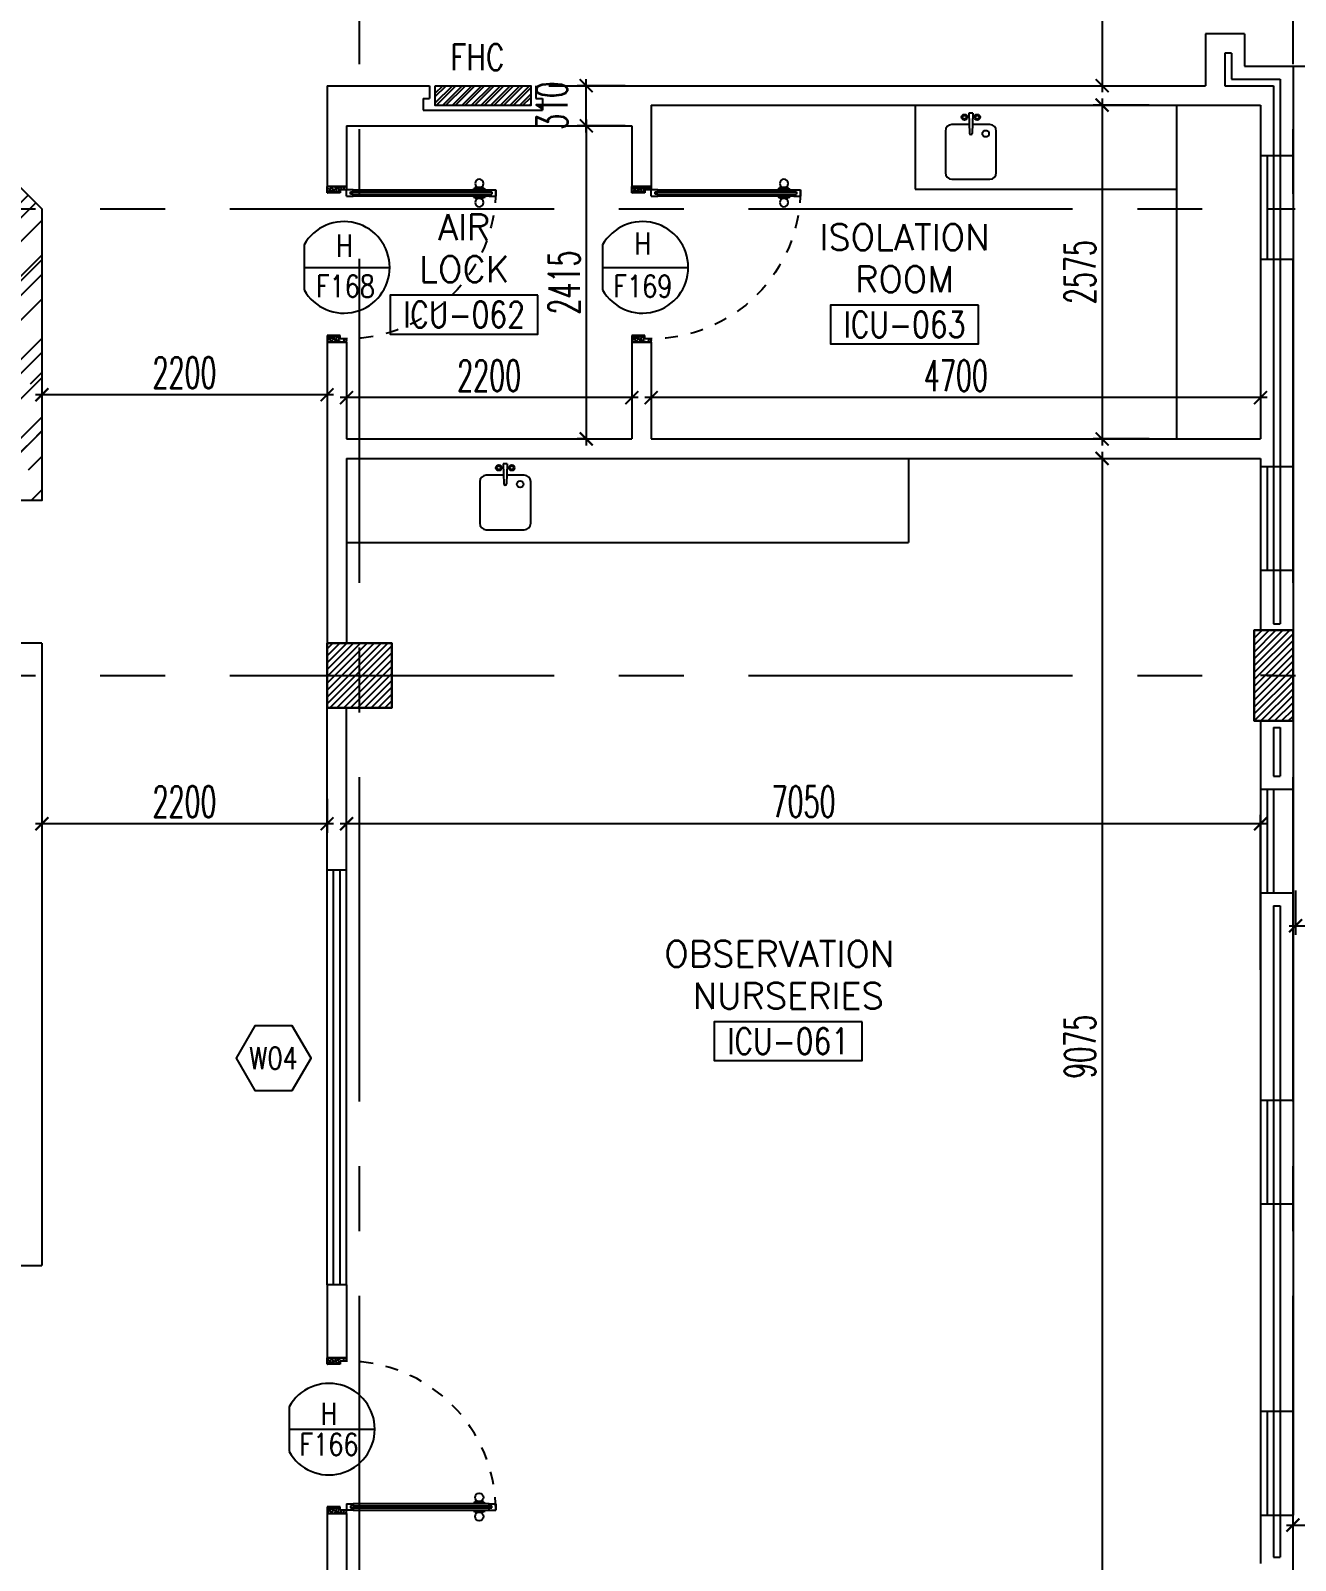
# Model space of a CAD drawing. Extents: x 276011.4 to 276105.3, y 57291.9 to 57371.4.
# Drawn here: x 276043.04 to 276052.79, y 57336.36 to 57348.16 of the extents above; entities that cross this region are included whole.
import ezdxf
from ezdxf.enums import TextEntityAlignment as Align

# ---------------------------------------------------------------- set-up
doc = ezdxf.new("R2010")
doc.units = 0
doc.header["$MEASUREMENT"] = 0
doc.header["$PDMODE"] = 34
for name, pattern in [('CENTERX2', [4, 2.5, -0.5, 0.5, -0.5]), ('HIDDEN', [0.375, 0.25, -0.125]), ('HIDDEN2', [0.1875, 0.125, -0.0625])]:
    doc.linetypes.add(name, pattern=pattern)
doc.layers.get('0').update_dxf_attribs({"linetype": 'CONTINUOUS'})
doc.layers.get('DEFPOINTS').update_dxf_attribs({"linetype": 'CONTINUOUS'})
for name, color, linetype in [('AXES', 11, 'CENTERX2'), ('COL', 5, 'CONTINUOUS'), ('COUNTER', 7, 'CONTINUOUS'), ('DIM', 4, 'CONTINUOUS'), ('DOOR', 7, 'CONTINUOUS'), ('DOOR-CR', 2, 'CONTINUOUS'), ('DOOR-NO', 3, 'CONTINUOUS'), ('FHC', 2, 'CONTINUOUS'), ('HAT', 8, 'CONTINUOUS'), ('HIDDEN', 9, 'HIDDEN2'), ('INSUL', 4, 'CONTINUOUS'), ('NON-MEDICAL', 5, 'CONTINUOUS'), ('RM-BOX', 4, 'CONTINUOUS'), ('RM-NAME', 2, 'CONTINUOUS'), ('RM-NO', 2, 'CONTINUOUS'), ('SHAFT', 3, 'CONTINUOUS'), ('WALL', 2, 'CONTINUOUS'), ('WIN', 3, 'CONTINUOUS'), ('WIN-BOX', 4, 'CONTINUOUS'), ('WIN-NO', 5, 'CONTINUOUS')]:
    doc.layers.add(name, color=color, linetype=linetype)
doc.styles.add('ROMANS', font='ROMANS.shx', dxfattribs={"width": 0.6})
doc.dimstyles.new('STANDARD in', dxfattribs={"dimtxt": 0.24, "dimasz": 0.1, "dimexe": 0.07, "dimexo": 0.05, "dimgap": 0.05, "dimtad": 1, "dimdec": 0, "dimlfac": 1000, "dimzin": 0, "dimdsep": 46, "dimtxsty": 'ROMANS', "dimblk": 'ARCHTICK', "dimcen": 0.05, "dimdle": 0.05, "dimclrd": 4, "dimclre": 4, "dimclrt": 2, "dimadec": 0, "dimazin": 0, "dimtfac": 1, "dimtdec": 0, "dimtmove": 2, "dimatfit": 3, "dimfxl": 0, "dimtolj": 1, "dimtzin": 0, "dimarcsym": 0})

# ---------------------------------------------------------------- blocks, each defined once
blk = doc.blocks.new('*X17')
at = {"color": 0}
for p, q in [((84179, 162721), (84648, 163190)), ((84179, 162774), (84595, 163190)), ((84179, 162827), (84542, 163190)), ((84179, 162880), (84489, 163190)), ((84179, 162933), (84436, 163190)), ((84179, 162986), (84383, 163190)), ((84179, 163039), (84330, 163190)), ((84179, 163092), (84277, 163190)), ((84179, 163145), (84224, 163190)), ((84201, 162690), (84679, 163168)), ((84254, 162690), (84679, 163115)), ((84307, 162690), (84679, 163062)), ((84360, 162690), (84679, 163009)), ((84413, 162690), (84679, 162956)), ((84466, 162690), (84679, 162903)), ((84519, 162690), (84679, 162850)), ((84572, 162690), (84679, 162797)), ((84625, 162690), (84679, 162744))]:
    blk.add_line(p, q, dxfattribs=at)
blk = doc.blocks.new('COL50')
at = {"layer": 'COL'}
blk.add_lwpolyline([(-250, 250), (-250, -250), (250, -250), (250, 250)], close=True, dxfattribs=at)
blk = doc.blocks.new('RM1')
at = {"layer": 'RM-BOX'}
blk.add_lwpolyline([(570, -200), (-570, -200), (-570, -500), (570, -500)], close=True, dxfattribs=at)
at = {"layer": 'RM-NAME', "style": 'ROMANS'}
for tag, p in [('ROOMNAME1', (0, 324)), ('ROOMNAME2', (0, 0))]:
    blk.add_attdef(tag, text='', height=200, dxfattribs=at).set_placement(p, align=Align.MIDDLE)
at = {"layer": 'RM-NO', "style": 'ROMANS', "width": 0.8}
blk.add_attdef('ROOMNO', text='', height=200, dxfattribs=at).set_placement((0, -350), align=Align.MIDDLE)
blk = doc.blocks.new('DD1')
at = {"layer": 'DOOR-CR'}
blk.add_line((-308, 0), (353, 0), dxfattribs=at)
blk.add_lwpolyline([(-308, -173, 3.820224), (-308, 173)], format="xyb", close=True, dxfattribs=at)
at = {"layer": 'DOOR-NO', "color": 255, "style": 'ROMANS', "width": 0.8}
for tag, p in [('G', (0, 184)), ('000', (0, -141))]:
    blk.add_attdef(tag, text='', height=204, dxfattribs=at).set_placement(p, align=Align.MIDDLE)
blk = doc.blocks.new('C11')
at = {"layer": 'HAT'}
h = blk.add_hatch(dxfattribs=at)
h.set_pattern_fill('ANSI31', color=256, scale=300, style=0)
h.set_pattern_definition([(45, (-248556.182, -75061.005), (-26.5165043, 26.5165043), [])])
h.paths.add_polyline_path([(300, 700), (0, 700), (0, 350), (300, 350)])
h.paths.add_polyline_path([(300, 350), (0, 350), (0, 0), (300, 0)])
at = {"layer": 'COL'}
blk.add_lwpolyline([(300, 700), (300, 0), (0, 0), (0, 700)], close=True, dxfattribs=at)
blk = doc.blocks.new('WW1')
at = {"layer": 'WIN-BOX'}
blk.add_lwpolyline([(144, -250), (289, 0), (144, 250), (-144, 250), (-289, 0), (-144, -250)], close=True, dxfattribs=at)
at = {"layer": 'WIN-NO', "style": 'ROMANS', "width": 0.8}
blk.add_attdef('W00', text='', height=170, dxfattribs=at).set_placement((0, 0), align=Align.MIDDLE)
blk = doc.blocks.new('_ARCHTICK')
at = {"color": 0, "linetype": 'ByBlock', "const_width": 0.15}
blk.add_lwpolyline([(-0.5, -0.5), (0.5, 0.5)], dxfattribs=at)
blk = doc.blocks.new('*D537')
at = {"layer": 'DEFPOINTS', "color": 0, "linetype": 'ByBlock', "ltscale": 0.3}
for p in [(276051.146, 57350.133), (276051.146, 57347.733), (276051.303, 57347.733)]:
    blk.add_point(p, dxfattribs=at)
at = {"layer": 'DIM', "color": 4, "linetype": 'ByBlock', "lineweight": -2, "ltscale": 0.3}
for p, q in [((276051.196, 57350.133), (276051.373, 57350.133)), ((276051.303, 57350.183), (276051.303, 57347.683)), ((276051.196, 57347.733), (276051.373, 57347.733))]:
    blk.add_line(p, q, dxfattribs=at)
at = {"layer": 'DIM', "color": 4, "linetype": 'ByBlock', "lineweight": -2, "ltscale": 0.3, "xscale": 0.1, "yscale": 0.1, "zscale": 0.1}
for p, rotation in [((276051.303, 57350.133), 90), ((276051.303, 57347.733), 270)]:
    blk.add_blockref('_ARCHTICK', p, dxfattribs=dict(at, rotation=rotation))
at = {"layer": 'DIM', "color": 2, "linetype": 'ByBlock', "ltscale": 0.3, "insert": (276051.133, 57348.933), "char_height": 0.24, "attachment_point": 5, "rotation": 90, "style": 'ROMANS'}
blk.add_mtext('\\A1;2400', dxfattribs=at)
blk = doc.blocks.new('*D536')
at = {"layer": 'DEFPOINTS', "color": 0, "linetype": 'ByBlock', "ltscale": 0.3}
for p in [(276051.715, 57347.583), (276051.303, 57345.008), (276051.715, 57345.008)]:
    blk.add_point(p, dxfattribs=at)
at = {"layer": 'DIM', "color": 4, "linetype": 'ByBlock', "lineweight": -2, "ltscale": 0.3}
for p, q in [((276051.665, 57347.583), (276051.233, 57347.583)), ((276051.303, 57347.633), (276051.303, 57344.958)), ((276051.665, 57345.008), (276051.233, 57345.008))]:
    blk.add_line(p, q, dxfattribs=at)
at = {"layer": 'DIM', "color": 4, "linetype": 'ByBlock', "lineweight": -2, "ltscale": 0.3, "xscale": 0.1, "yscale": 0.1, "zscale": 0.1}
for p, rotation in [((276051.303, 57347.583), 90), ((276051.303, 57345.008), 270)]:
    blk.add_blockref('_ARCHTICK', p, dxfattribs=dict(at, rotation=rotation))
at = {"layer": 'DIM', "color": 2, "linetype": 'ByBlock', "ltscale": 0.3, "insert": (276051.133, 57346.295), "char_height": 0.24, "attachment_point": 5, "rotation": 90, "style": 'ROMANS'}
blk.add_mtext('\\A1;2575', dxfattribs=at)
blk = doc.blocks.new('*D535')
at = {"layer": 'DEFPOINTS', "color": 0, "linetype": 'ByBlock', "ltscale": 0.3}
for p in [(276052.525, 57346.229), (276047.825, 57345.512), (276047.825, 57345.327)]:
    blk.add_point(p, dxfattribs=at)
at = {"layer": 'DIM', "color": 4, "linetype": 'ByBlock', "lineweight": -2, "ltscale": 0.3}
for p, q in [((276052.525, 57346.179), (276052.525, 57345.257)), ((276047.825, 57345.462), (276047.825, 57345.257)), ((276052.575, 57345.327), (276047.775, 57345.327))]:
    blk.add_line(p, q, dxfattribs=at)
at = {"layer": 'DIM', "color": 4, "linetype": 'ByBlock', "lineweight": -2, "ltscale": 0.3, "xscale": 0.1, "yscale": 0.1, "zscale": 0.1, "rotation": 180}
blk.add_blockref('_ARCHTICK', (276047.825, 57345.327), dxfattribs=at)
at = {"layer": 'DIM', "color": 4, "linetype": 'ByBlock', "lineweight": -2, "ltscale": 0.3, "xscale": 0.1, "yscale": 0.1, "zscale": 0.1}
blk.add_blockref('_ARCHTICK', (276052.525, 57345.327), dxfattribs=at)
at = {"layer": 'DIM', "color": 2, "linetype": 'ByBlock', "ltscale": 0.3, "insert": (276050.175, 57345.497), "char_height": 0.24, "attachment_point": 5, "style": 'ROMANS'}
blk.add_mtext('\\A1;4700', dxfattribs=at)
blk = doc.blocks.new('*D534')
at = {"layer": 'DEFPOINTS', "color": 0, "linetype": 'ByBlock', "ltscale": 0.3}
for p in [(276045.475, 57345.377), (276045.475, 57345.327), (276047.675, 57345.377)]:
    blk.add_point(p, dxfattribs=at)
at = {"layer": 'DIM', "color": 4, "linetype": 'ByBlock', "lineweight": -2, "ltscale": 0.3}
for p, q in [((276047.725, 57345.327), (276045.425, 57345.327)), ((276045.475, 57345.327), (276045.475, 57345.257)), ((276047.675, 57345.327), (276047.675, 57345.257))]:
    blk.add_line(p, q, dxfattribs=at)
at = {"layer": 'DIM', "color": 4, "linetype": 'ByBlock', "lineweight": -2, "ltscale": 0.3, "xscale": 0.1, "yscale": 0.1, "zscale": 0.1, "rotation": 180}
blk.add_blockref('_ARCHTICK', (276045.475, 57345.327), dxfattribs=at)
at = {"layer": 'DIM', "color": 4, "linetype": 'ByBlock', "lineweight": -2, "ltscale": 0.3, "xscale": 0.1, "yscale": 0.1, "zscale": 0.1}
blk.add_blockref('_ARCHTICK', (276047.675, 57345.327), dxfattribs=at)
at = {"layer": 'DIM', "color": 2, "linetype": 'ByBlock', "ltscale": 0.3, "insert": (276046.575, 57345.497), "char_height": 0.24, "attachment_point": 5, "style": 'ROMANS'}
blk.add_mtext('\\A1;2200', dxfattribs=at)
blk = doc.blocks.new('*D533')
at = {"layer": 'DEFPOINTS', "color": 0, "linetype": 'ByBlock', "ltscale": 0.3}
for p in [(276047.367, 57347.423), (276047.324, 57345.008), (276047.367, 57345.008)]:
    blk.add_point(p, dxfattribs=at)
at = {"layer": 'DIM', "color": 4, "linetype": 'ByBlock', "lineweight": -2, "ltscale": 0.3}
for p, q in [((276047.317, 57347.423), (276047.254, 57347.423)), ((276047.324, 57347.473), (276047.324, 57344.958)), ((276047.317, 57345.008), (276047.254, 57345.008))]:
    blk.add_line(p, q, dxfattribs=at)
at = {"layer": 'DIM', "color": 4, "linetype": 'ByBlock', "lineweight": -2, "ltscale": 0.3, "xscale": 0.1, "yscale": 0.1, "zscale": 0.1}
for p, rotation in [((276047.324, 57347.423), 90), ((276047.324, 57345.008), 270)]:
    blk.add_blockref('_ARCHTICK', p, dxfattribs=dict(at, rotation=rotation))
at = {"layer": 'DIM', "color": 2, "linetype": 'ByBlock', "ltscale": 0.3, "insert": (276047.154, 57346.215), "char_height": 0.24, "attachment_point": 5, "rotation": 90, "style": 'ROMANS'}
blk.add_mtext('\\A1;2415', dxfattribs=at)
blk = doc.blocks.new('*D532')
at = {"layer": 'DEFPOINTS', "color": 0, "linetype": 'ByBlock', "ltscale": 0.3}
for p in [(276047.324, 57347.733), (276047.675, 57347.733), (276047.675, 57347.423)]:
    blk.add_point(p, dxfattribs=at)
at = {"layer": 'DIM', "color": 4, "linetype": 'ByBlock', "lineweight": -2, "ltscale": 0.3}
for p, q in [((276047.324, 57347.373), (276047.324, 57347.783)), ((276047.625, 57347.733), (276047.254, 57347.733)), ((276047.625, 57347.423), (276047.254, 57347.423))]:
    blk.add_line(p, q, dxfattribs=at)
at = {"layer": 'DIM', "color": 4, "linetype": 'ByBlock', "lineweight": -2, "ltscale": 0.3, "xscale": 0.1, "yscale": 0.1, "zscale": 0.1}
for p, rotation in [((276047.324, 57347.733), 90), ((276047.324, 57347.423), 270)]:
    blk.add_blockref('_ARCHTICK', p, dxfattribs=dict(at, rotation=rotation))
at = {"layer": 'DIM', "color": 2, "linetype": 'ByBlock', "ltscale": 0.3, "insert": (276047.059, 57347.578), "char_height": 0.24, "attachment_point": 5, "rotation": 90, "style": 'ROMANS'}
blk.add_mtext('\\A1;310', dxfattribs=at)
blk = doc.blocks.new('*D530')
at = {"layer": 'DEFPOINTS', "color": 0, "linetype": 'ByBlock', "ltscale": 0.3}
for p in [(276050.553, 57344.858), (276050.771, 57335.783), (276051.303, 57335.783)]:
    blk.add_point(p, dxfattribs=at)
at = {"layer": 'DIM', "color": 4, "linetype": 'ByBlock', "lineweight": -2, "ltscale": 0.3}
for p, q in [((276050.603, 57344.858), (276051.373, 57344.858)), ((276051.303, 57344.908), (276051.303, 57335.733)), ((276050.821, 57335.783), (276051.373, 57335.783))]:
    blk.add_line(p, q, dxfattribs=at)
at = {"layer": 'DIM', "color": 4, "linetype": 'ByBlock', "lineweight": -2, "ltscale": 0.3, "xscale": 0.1, "yscale": 0.1, "zscale": 0.1}
for p, rotation in [((276051.303, 57344.858), 90), ((276051.303, 57335.783), 270)]:
    blk.add_blockref('_ARCHTICK', p, dxfattribs=dict(at, rotation=rotation))
at = {"layer": 'DIM', "color": 2, "linetype": 'ByBlock', "ltscale": 0.3, "insert": (276051.133, 57340.32), "char_height": 0.24, "attachment_point": 5, "rotation": 90, "style": 'ROMANS'}
blk.add_mtext('\\A1;9075', dxfattribs=at)
blk = doc.blocks.new('*D529')
at = {"layer": 'DEFPOINTS', "color": 0, "linetype": 'ByBlock', "ltscale": 0.3}
for p in [(276045.475, 57342.04), (276045.475, 57341.683), (276052.525, 57340.864)]:
    blk.add_point(p, dxfattribs=at)
at = {"layer": 'DIM', "color": 4, "linetype": 'ByBlock', "lineweight": -2, "ltscale": 0.3}
for p, q in [((276045.475, 57341.733), (276045.475, 57342.11)), ((276052.525, 57340.914), (276052.525, 57342.11)), ((276052.575, 57342.04), (276045.425, 57342.04))]:
    blk.add_line(p, q, dxfattribs=at)
at = {"layer": 'DIM', "color": 4, "linetype": 'ByBlock', "lineweight": -2, "ltscale": 0.3, "xscale": 0.1, "yscale": 0.1, "zscale": 0.1, "rotation": 180}
blk.add_blockref('_ARCHTICK', (276045.475, 57342.04), dxfattribs=at)
at = {"layer": 'DIM', "color": 4, "linetype": 'ByBlock', "lineweight": -2, "ltscale": 0.3, "xscale": 0.1, "yscale": 0.1, "zscale": 0.1}
blk.add_blockref('_ARCHTICK', (276052.525, 57342.04), dxfattribs=at)
at = {"layer": 'DIM', "color": 2, "linetype": 'ByBlock', "ltscale": 0.3, "insert": (276049, 57342.21), "char_height": 0.24, "attachment_point": 5, "style": 'ROMANS'}
blk.add_mtext('\\A1;7050', dxfattribs=at)
blk = doc.blocks.new('*D528')
at = {"layer": 'DEFPOINTS', "color": 0, "linetype": 'ByBlock', "ltscale": 0.3}
for p in [(276043.125, 57342.281), (276045.325, 57342.281), (276043.125, 57342.04)]:
    blk.add_point(p, dxfattribs=at)
at = {"layer": 'DIM', "color": 4, "linetype": 'ByBlock', "lineweight": -2, "ltscale": 0.3}
for p, q in [((276043.125, 57342.231), (276043.125, 57341.97)), ((276045.325, 57342.231), (276045.325, 57341.97)), ((276045.375, 57342.04), (276043.075, 57342.04))]:
    blk.add_line(p, q, dxfattribs=at)
at = {"layer": 'DIM', "color": 4, "linetype": 'ByBlock', "lineweight": -2, "ltscale": 0.3, "xscale": 0.1, "yscale": 0.1, "zscale": 0.1, "rotation": 180}
blk.add_blockref('_ARCHTICK', (276043.125, 57342.04), dxfattribs=at)
at = {"layer": 'DIM', "color": 4, "linetype": 'ByBlock', "lineweight": -2, "ltscale": 0.3, "xscale": 0.1, "yscale": 0.1, "zscale": 0.1}
blk.add_blockref('_ARCHTICK', (276045.325, 57342.04), dxfattribs=at)
at = {"layer": 'DIM', "color": 2, "linetype": 'ByBlock', "ltscale": 0.3, "insert": (276044.225, 57342.21), "char_height": 0.24, "attachment_point": 5, "style": 'ROMANS'}
blk.add_mtext('\\A1;2200', dxfattribs=at)
blk = doc.blocks.new('DOOR100')
at = {"layer": 'DOOR', "color": 0, "linetype": 'ByBlock'}
for p, q in [((-25, 1300), (-75, 1300)), ((-75, 1300), (-25, 1300)), ((-75, 1250), (-75, 1300)), ((-25, 1250), (-25, 1300)), ((-82, 1205), (-91, 1205)), ((-91, 1205), (-91, 1140)), ((-75, 1218), (-82, 1218)), ((-82, 1128), (-82, 1218)), ((-82, 1205), (-82, 1140)), ((-58, 1250), (-75, 1250)), ((-42, 1270), (-58, 1270)), ((-58, 1250), (-58, 1270)), ((-42, 1250), (-42, 1270)), ((-25, 1250), (-42, 1250)), ((-25, 1218), (-18, 1218)), ((-18, 1128), (-18, 1218)), ((-18, 1205), (-9, 1205)), ((-18, 1205), (-18, 1140)), ((-9, 1205), (-9, 1140)), ((-82, 1140), (-91, 1140)), ((-75, 1128), (-82, 1128)), ((-25, 1128), (-18, 1128)), ((-18, 1140), (-9, 1140)), ((-1200, 0), (-1200, 150)), ((-1200, 150), (-1175, 150)), ((-1200, 150), (-1200, 0)), ((-1175, 150), (-1175, 100)), ((-75, 200), (-58, 200)), ((-75, 150), (-75, 200)), ((-75, 150), (-25, 150)), ((-58, 200), (-58, 180)), ((-58, 180), (-42, 180)), ((-42, 200), (-25, 200)), ((-42, 180), (-42, 200)), ((-25, 200), (-25, 150)), ((0, 150), (-25, 150)), ((-25, 150), (-25, 100)), ((0, 150), (0, 0)), ((-1150, 0), (-1200, 0)), ((-1175, 100), (-1150, 100)), ((-1150, 100), (-1150, 0)), ((-50, 100), (-50, 0)), ((-25, 100), (-50, 100)), ((-50, 0), (0, 0))]:
    blk.add_line(p, q, dxfattribs=at)
at = {"layer": 'DOOR', "linetype": 'ByBlock'}
for p, q in [((-75, 1250), (-75, 200)), ((-58, 200), (-58, 1250)), ((-42, 200), (-42, 1250)), ((-25, 200), (-25, 1250)), ((0, 0), (0, 150))]:
    blk.add_line(p, q, dxfattribs=at)
at = {"layer": 'DOOR', "color": 9, "linetype": 'ByBlock'}
for p, q in [((-1150, 0), (-1200, 114)), ((-1150, 0), (-1200, 40)), ((-1150, 0), (-1163, 100)), ((-50, 0), (0, 114)), ((-50, 0), (-37, 100)), ((-50, 0), (0, 40))]:
    blk.add_line(p, q, dxfattribs=at)
at = {"layer": 'DOOR', "color": 0, "linetype": 'ByBlock'}
for centre in [(-124, 1173), (24, 1173)]:
    blk.add_circle(centre, 32.4, dxfattribs=at)
at = {"layer": 'DOOR', "linetype": 'HIDDEN', "ltscale": 0.5}
blk.add_arc((-25, 150), 1150, 90, 180.0001, dxfattribs=at)
at = {"layer": 'DOOR', "color": 9, "linetype": 'ByBlock'}
for centre, radius, start, end in [((-1150, 0), 154, 103.7142, 108.8947), ((-1150, 0), 134, 100.72, 111.8402), ((-50, 0), 134, 68.1598, 79.28), ((-50, 0), 154, 71.1053, 76.2858), ((-1150, 0), 94.4, 90, 121.9818), ((-1150, 0), 74.4, 90, 132.2236), ((-1150, 0), 54.4, 90, 156.7926), ((-1150, 0), 34.4, 90, 180), ((-1150, 0), 14.4, 90, 180), ((-50, 0), 94.4, 58.0182, 90), ((-50, 0), 74.4, 47.7764, 90), ((-50, 0), 54.4, 23.2074, 90), ((-50, 0), 34.4, 0, 90), ((-50, 0), 14.4, 0, 90), ((-50, 0), 114, 64.0838, 77.3774)]:
    blk.add_arc(centre, radius, start, end, dxfattribs=at)
blk = doc.blocks.new('*D342')
at = {"layer": 'DEFPOINTS', "color": 0, "linetype": 'ByBlock', "ltscale": 0.3}
for p in [(276052.795, 57341.575), (276062.395, 57341.575), (276062.395, 57341.253)]:
    blk.add_point(p, dxfattribs=at)
at = {"layer": 'DIM', "color": 4, "linetype": 'ByBlock', "lineweight": -2, "ltscale": 0.3}
for p, q in [((276052.795, 57341.525), (276052.795, 57341.183)), ((276062.395, 57341.525), (276062.395, 57341.183)), ((276052.745, 57341.253), (276062.445, 57341.253))]:
    blk.add_line(p, q, dxfattribs=at)
at = {"layer": 'DIM', "color": 4, "linetype": 'ByBlock', "lineweight": -2, "ltscale": 0.3, "xscale": 0.1, "yscale": 0.1, "zscale": 0.1, "rotation": 180}
blk.add_blockref('_ARCHTICK', (276052.795, 57341.253), dxfattribs=at)
at = {"layer": 'DIM', "color": 4, "linetype": 'ByBlock', "lineweight": -2, "ltscale": 0.3, "xscale": 0.1, "yscale": 0.1, "zscale": 0.1}
blk.add_blockref('_ARCHTICK', (276062.395, 57341.253), dxfattribs=at)
at = {"layer": 'DIM', "color": 2, "linetype": 'ByBlock', "ltscale": 0.3, "insert": (276057.595, 57341.423), "char_height": 0.24, "attachment_point": 5, "style": 'ROMANS'}
blk.add_mtext('\\A1;9600', dxfattribs=at)
blk = doc.blocks.new('A$C2856257C')
at = {"layer": 'FHC', "linetype": 'ByBlock', "ltscale": 0.3}
h = blk.add_hatch(dxfattribs=at)
h.set_pattern_fill('ANSI32', color=11, scale=0.14, style=0)
h.set_pattern_definition([(45, (-185.663224, -24.802804), (-0.037123106, 0.037123106), []), (45, (-185.638475, -24.802804), (-0.037123106, 0.037123106), [])])
h.paths.add_polyline_path([(0.83, 0.038), (0.83, 0.19), (0.094, 0.19), (0.094, 0.038)])
h.paths.add_polyline_path([(-0.076, -0.299), (-0.076, 0.038), (0.134, 0.038), (0.134, -0.299)], flags=9)
blk.add_lwpolyline([(0.094, 0.19), (0.83, 0.19), (0.83, 0.038), (0.094, 0.038)], close=True, dxfattribs=at)
at = {"layer": 'WALL'}
for p, q in [((0.05, 0.19), (0.05, 0.09)), ((0.87, 0.19), (0.87, 0.09)), ((0, 0.09), (0, 0)), ((0, 0.09), (0.05, 0.09)), ((0.92, 0.09), (0.92, 0)), ((0, 0), (0.92, 0))]:
    blk.add_line(p, q, dxfattribs=at)
at = {"layer": 'WALL', "linetype": 'ByBlock'}
blk.add_line((0.87, 0.09), (0.92, 0.09), dxfattribs=at)
at = {"layer": 'FHC', "color": 2, "style": 'ROMANS', "width": 0.8}
blk.add_text('FHC', height=0.2, dxfattribs=at).set_placement((0.21, 0.31))
blk = doc.blocks.new('*D655')
at = {"layer": 'DEFPOINTS', "color": 0, "linetype": 'ByBlock', "ltscale": 0.3}
for p in [(276043.125, 57345.465), (276043.125, 57345.349), (276045.325, 57345.396)]:
    blk.add_point(p, dxfattribs=at)
at = {"layer": 'DIM', "color": 4, "linetype": 'ByBlock', "lineweight": -2, "ltscale": 0.3}
for p, q in [((276043.125, 57345.415), (276043.125, 57345.279)), ((276045.375, 57345.349), (276043.075, 57345.349)), ((276045.325, 57345.346), (276045.325, 57345.279))]:
    blk.add_line(p, q, dxfattribs=at)
at = {"layer": 'DIM', "color": 4, "linetype": 'ByBlock', "lineweight": -2, "ltscale": 0.3, "xscale": 0.1, "yscale": 0.1, "zscale": 0.1, "rotation": 180}
blk.add_blockref('_ARCHTICK', (276043.125, 57345.349), dxfattribs=at)
at = {"layer": 'DIM', "color": 4, "linetype": 'ByBlock', "lineweight": -2, "ltscale": 0.3, "xscale": 0.1, "yscale": 0.1, "zscale": 0.1}
blk.add_blockref('_ARCHTICK', (276045.325, 57345.349), dxfattribs=at)
at = {"layer": 'DIM', "color": 2, "linetype": 'ByBlock', "ltscale": 0.3, "insert": (276044.225, 57345.519), "char_height": 0.24, "attachment_point": 5, "style": 'ROMANS'}
blk.add_mtext('\\A1;2200', dxfattribs=at)
blk = doc.blocks.new('*D660')
at = {"layer": 'DEFPOINTS', "color": 0, "linetype": 'ByBlock', "ltscale": 0.3}
for p in [(276052.775, 57337.017), (276053.945, 57337.017), (276053.945, 57336.631)]:
    blk.add_point(p, dxfattribs=at)
at = {"layer": 'DIM', "color": 4, "linetype": 'ByBlock', "lineweight": -2, "ltscale": 0.3}
for p, q in [((276052.775, 57336.967), (276052.775, 57336.561)), ((276053.945, 57336.967), (276053.945, 57336.561)), ((276052.725, 57336.631), (276053.995, 57336.631))]:
    blk.add_line(p, q, dxfattribs=at)
at = {"layer": 'DIM', "color": 4, "linetype": 'ByBlock', "lineweight": -2, "ltscale": 0.3, "xscale": 0.1, "yscale": 0.1, "zscale": 0.1, "rotation": 180}
blk.add_blockref('_ARCHTICK', (276052.775, 57336.631), dxfattribs=at)
at = {"layer": 'DIM', "color": 4, "linetype": 'ByBlock', "lineweight": -2, "ltscale": 0.3, "xscale": 0.1, "yscale": 0.1, "zscale": 0.1}
blk.add_blockref('_ARCHTICK', (276053.945, 57336.631), dxfattribs=at)
at = {"layer": 'DIM', "color": 2, "linetype": 'ByBlock', "ltscale": 0.3, "insert": (276053.36, 57336.801), "char_height": 0.24, "attachment_point": 5, "style": 'ROMANS'}
blk.add_mtext('\\A1;1170', dxfattribs=at)

msp = doc.modelspace()

# ---------------------------------------------------------------- hatches: boundary and pattern name
at = {"layer": 'COUNTER', "linetype": 'ByBlock'}
h = msp.add_hatch(dxfattribs=at)
h.set_pattern_fill('AR-RROOF', color=11, scale=0.32, angle=45, style=0)
h.paths.add_polyline_path([(276042.1755, 57347.7329), (276039.7255, 57347.7329), (276039.7255, 57347.1329), (276041.9255, 57347.1329), (276042.2755, 57346.7829), (276043.1255, 57346.7829)])
h.paths.add_polyline_path([(276043.1255, 57346.7829), (276042.2755, 57346.7829), (276042.5255, 57346.5329), (276042.5255, 57344.5329), (276043.1255, 57344.5329)])

# ---------------------------------------------------------------- linework, layer by layer
at = {"layer": 'AXES'}
for p, q in [((276052.7755, 57291.8986), (276052.7755, 57370.3613)), ((276045.5755, 57291.8986), (276045.5755, 57352.4829)), ((276036.5755, 57346.7829), (276052.7922, 57346.7829)), ((276036.5755, 57343.1829), (276052.7955, 57343.1829)), ((276104.6155, 57343.1829), (276052.5255, 57343.1829))]:
    msp.add_line(p, q, dxfattribs=at)
at = {"layer": 'COUNTER', "linetype": 'ByBlock'}
msp.add_lwpolyline([(276042.5255, 57344.5329), (276042.5255, 57346.5329), (276041.9255, 57347.1329), (276039.7255, 57347.1329), (276039.7255, 57347.7329), (276042.1755, 57347.7329), (276043.1255, 57346.7829), (276043.1255, 57344.5329)], close=True, dxfattribs=at)
at = {"layer": 'HIDDEN'}
msp.add_line((276052.7755, 57347.8829), (276062.3955, 57347.8829), dxfattribs=at)
at = {"layer": 'INSUL'}
for p, q in [((276052.2505, 57347.9829), (276052.2505, 57347.7329)), ((276052.3005, 57347.9829), (276052.2505, 57347.9829)), ((276052.3005, 57347.9829), (276052.3005, 57347.7829)), ((276052.3005, 57347.7829), (276052.6755, 57347.7829)), ((276052.6755, 57347.7829), (276052.6755, 57343.5829)), ((276052.2505, 57347.7329), (276052.6255, 57347.7329)), ((276052.6255, 57347.7329), (276052.6255, 57343.5829)), ((276052.6255, 57343.5829), (276052.6755, 57343.5829)), ((276052.6255, 57342.7829), (276052.6755, 57342.7829)), ((276052.6255, 57342.7829), (276052.6255, 57342.4079)), ((276052.6755, 57342.7829), (276052.6755, 57342.4079)), ((276052.6255, 57342.4079), (276052.6755, 57342.4079)), ((276052.6255, 57341.4079), (276052.6755, 57341.4079)), ((276052.6255, 57341.4079), (276052.6255, 57336.3829)), ((276052.6755, 57341.4079), (276052.6755, 57336.3829)), ((276052.6255, 57336.3829), (276052.6755, 57336.3829))]:
    msp.add_line(p, q, dxfattribs=at)
at = {"layer": 'NON-MEDICAL'}
for p, q in [((276049.8617, 57347.5848), (276049.8617, 57346.9348)), ((276051.8755, 57347.5848), (276051.8755, 57345.0098)), ((276051.8755, 57347.5848), (276051.8755, 57346.9348)), ((276050.2804, 57347.4324), (276050.144, 57347.4324)), ((276050.2744, 57347.5206), (276050.2804, 57347.3653)), ((276050.3065, 57347.5206), (276050.2744, 57347.5206)), ((276050.3065, 57347.5206), (276050.3004, 57347.3653)), ((276050.4369, 57347.4324), (276050.3004, 57347.4324)), ((276050.0941, 57347.3825), (276050.0941, 57347.0614)), ((276050.4868, 57347.0614), (276050.4868, 57347.3825)), ((276050.144, 57347.0115), (276050.4369, 57347.0115)), ((276049.8617, 57346.9348), (276051.8755, 57346.9348)), ((276049.8102, 57344.8598), (276049.8102, 57344.2098)), ((276046.6892, 57344.7286), (276046.5527, 57344.7286)), ((276046.6832, 57344.8168), (276046.6892, 57344.6615)), ((276046.7152, 57344.8168), (276046.6832, 57344.8168)), ((276046.7152, 57344.8168), (276046.7092, 57344.6615)), ((276046.8457, 57344.7286), (276046.7092, 57344.7286)), ((276046.5029, 57344.6787), (276046.5029, 57344.3576)), ((276046.8955, 57344.3576), (276046.8955, 57344.6787)), ((276046.5527, 57344.3078), (276046.8457, 57344.3078)), ((276045.4755, 57344.2098), (276049.8102, 57344.2098))]:
    msp.add_line(p, q, dxfattribs=at)
for centre, radius in [((276050.2407, 57347.4895), 0.0217), ((276050.2407, 57347.4895), 0.014), ((276050.3402, 57347.4895), 0.0217), ((276050.3402, 57347.4895), 0.014), ((276050.4049, 57347.3629), 0.0255), ((276046.6494, 57344.7857), 0.0217), ((276046.6494, 57344.7857), 0.014), ((276046.749, 57344.7857), 0.0217), ((276046.749, 57344.7857), 0.014), ((276046.8137, 57344.6592), 0.0255)]:
    msp.add_circle(centre, radius, dxfattribs=at)
for centre, radius, start, end in [((276050.144, 57347.3825), 0.0499, 90, 180), ((276050.4369, 57347.3825), 0.0499, 0, 90), ((276050.2904, 57347.3653), 0.00997, 180, 0), ((276050.144, 57347.0614), 0.0499, 180, 270), ((276050.4369, 57347.0614), 0.0499, 270, 0), ((276046.5527, 57344.6787), 0.0499, 90, 180), ((276046.8457, 57344.6787), 0.0499, 0, 90), ((276046.6992, 57344.6615), 0.00997, 180, 0), ((276046.5527, 57344.3576), 0.0499, 180, 270), ((276046.8457, 57344.3576), 0.0499, 270, 0)]:
    msp.add_arc(centre, radius, start, end, dxfattribs=at)
at = {"layer": 'WALL'}
for p, q in [((276052.1005, 57348.1329), (276052.1005, 57347.7329)), ((276052.4005, 57348.1329), (276052.1005, 57348.1329)), ((276052.4005, 57348.1329), (276052.4005, 57347.8829)), ((276052.4005, 57347.8829), (276052.7755, 57347.8829)), ((276045.3255, 57344.8579), (276045.3255, 57343.4329)), ((276045.4755, 57344.8579), (276045.4755, 57343.4329)), ((276043.1255, 57343.4329), (276043.1255, 57338.6329)), ((276045.3255, 57341.6829), (276045.3255, 57342.9329)), ((276045.4755, 57341.6829), (276045.4755, 57342.9329)), ((276045.4755, 57341.6829), (276045.3255, 57341.6829)), ((276034.8755, 57338.6329), (276043.1255, 57338.6329))]:
    msp.add_line(p, q, dxfattribs=at)
at = {"layer": 'WALL', "linetype": 'ByBlock'}
for p, q in [((276052.7755, 57347.8829), (276052.7755, 57347.195)), ((276045.3255, 57347.7329), (276045.3255, 57346.9554)), ((276045.3255, 57347.7329), (276046.1155, 57347.7329)), ((276047.0355, 57347.7329), (276052.1005, 57347.7329)), ((276047.8255, 57347.5829), (276047.8255, 57346.9454)), ((276047.8255, 57347.5829), (276052.5255, 57347.5829)), ((276052.5255, 57347.5829), (276052.5255, 57347.195)), ((276045.4755, 57347.4229), (276045.4755, 57346.9554)), ((276045.4755, 57347.4229), (276047.6755, 57347.4229)), ((276047.6755, 57347.4229), (276047.6755, 57346.9454)), ((276052.5255, 57347.195), (276052.7755, 57347.195)), ((276045.4755, 57346.9554), (276045.3255, 57346.9554)), ((276047.6755, 57346.9454), (276047.8255, 57346.9454)), ((276052.5255, 57346.395), (276052.7755, 57346.395)), ((276052.5255, 57346.395), (276052.5255, 57345.0079)), ((276052.7755, 57346.395), (276052.7755, 57344.795)), ((276045.3255, 57345.7554), (276045.3255, 57344.8579)), ((276045.3255, 57345.7554), (276045.4755, 57345.7554)), ((276045.4755, 57345.7554), (276045.4755, 57345.0079)), ((276047.6755, 57345.7554), (276047.8255, 57345.7554)), ((276047.6755, 57345.7554), (276047.6755, 57345.0079)), ((276047.8255, 57345.7554), (276047.8255, 57345.0079)), ((276045.4755, 57345.0079), (276047.6755, 57345.0079)), ((276047.8255, 57345.0079), (276052.5255, 57345.0079)), ((276045.4755, 57344.8579), (276052.5255, 57344.8579)), ((276052.5255, 57344.8579), (276052.5255, 57344.795)), ((276052.5255, 57344.795), (276052.7755, 57344.795)), ((276052.5255, 57343.995), (276052.7755, 57343.995)), ((276052.5255, 57343.995), (276052.5255, 57343.5329)), ((276052.7755, 57343.995), (276052.7755, 57342.3079)), ((276043.1255, 57343.4329), (276042.8255, 57343.4329)), ((276045.3255, 57343.4329), (276045.3255, 57342.9329)), ((276045.4755, 57343.4329), (276045.4755, 57343.4325)), ((276052.5255, 57342.8329), (276052.5255, 57342.3079)), ((276052.5255, 57342.3079), (276052.7755, 57342.3079)), ((276052.5255, 57341.5079), (276052.5255, 57339.9079)), ((276052.5255, 57341.5079), (276052.7755, 57341.5079)), ((276052.7755, 57341.5079), (276052.7755, 57339.9079)), ((276052.5255, 57339.9079), (276052.7755, 57339.9079)), ((276052.5255, 57339.1079), (276052.7755, 57339.1079)), ((276052.5255, 57339.1079), (276052.5255, 57337.5079)), ((276052.7755, 57339.1079), (276052.7755, 57337.5079)), ((276045.4755, 57338.4829), (276045.3255, 57338.4829)), ((276045.3255, 57338.4829), (276045.3255, 57337.9204)), ((276045.4755, 57338.4829), (276045.4755, 57337.9204)), ((276045.4755, 57337.9204), (276045.3255, 57337.9204)), ((276052.5255, 57337.5079), (276052.7755, 57337.5079)), ((276045.4755, 57336.7204), (276045.3255, 57336.7204)), ((276045.3255, 57336.7204), (276045.3255, 57335.7329)), ((276045.4755, 57336.7204), (276045.4755, 57336.2329)), ((276052.5255, 57336.7079), (276052.7755, 57336.7079)), ((276052.5255, 57336.7079), (276052.5255, 57336.3329))]:
    msp.add_line(p, q, dxfattribs=at)
at = {"layer": 'WALL', "linetype": 'ByBlock', "ltscale": 0.3}
for points in [[(276052.4755, 57342.8329), (276052.7755, 57342.8329), (276052.7755, 57343.5329), (276052.4755, 57343.5329)], [(276045.8255, 57342.9329), (276045.3255, 57342.9329), (276045.3255, 57343.4329), (276045.8255, 57343.4329)]]:
    msp.add_lwpolyline(points, close=True, dxfattribs=at)
at = {"layer": 'WIN'}
for p, q in [((276052.5255, 57347.195), (276052.5255, 57346.395)), ((276052.5755, 57347.195), (276052.5755, 57346.395)), ((276052.6255, 57347.195), (276052.6255, 57346.395)), ((276052.7755, 57347.195), (276052.7755, 57346.395)), ((276052.5255, 57344.795), (276052.5255, 57343.995)), ((276052.5755, 57344.795), (276052.5755, 57343.995)), ((276052.6255, 57344.795), (276052.6255, 57343.995)), ((276052.7755, 57344.795), (276052.7755, 57343.995)), ((276052.5255, 57342.3079), (276052.5255, 57341.5079)), ((276052.5755, 57342.3079), (276052.5755, 57341.5079)), ((276052.6255, 57342.3079), (276052.6255, 57341.5079)), ((276052.7755, 57342.3079), (276052.7755, 57341.5079)), ((276052.5255, 57339.9079), (276052.5255, 57339.1079)), ((276052.5755, 57339.9079), (276052.5755, 57339.1079)), ((276052.6255, 57339.9079), (276052.6255, 57339.1079)), ((276052.7755, 57339.9079), (276052.7755, 57339.1079)), ((276052.5255, 57337.5079), (276052.5255, 57336.7079)), ((276052.5755, 57337.5079), (276052.5755, 57336.7079)), ((276052.6255, 57337.5079), (276052.6255, 57336.7079)), ((276052.7755, 57337.5079), (276052.7755, 57336.7079))]:
    msp.add_line(p, q, dxfattribs=at)
at = {"layer": 'WIN', "linetype": 'ByBlock'}
for p, q in [((276045.3255, 57338.4829), (276045.3255, 57341.6829)), ((276045.3755, 57338.4829), (276045.3755, 57341.6829)), ((276045.4255, 57338.4829), (276045.4255, 57341.6829)), ((276045.4755, 57338.4829), (276045.4755, 57341.6829))]:
    msp.add_line(p, q, dxfattribs=at)

# ---------------------------------------------------------------- block references
at = {"layer": 'COL', "linetype": 'ByBlock', "xscale": 0.001, "yscale": 0.001, "zscale": 0.001}
msp.add_blockref('C11', (276052.4755, 57342.8329), dxfattribs=at)
at = {"layer": 'COL', "xscale": 0.001, "yscale": 0.001, "zscale": 0.001}
msp.add_blockref('COL50', (276045.5755, 57343.1829), dxfattribs=at)
at = {"layer": 'DOOR', "yscale": 0.001, "zscale": 0.001, "rotation": 270}
for p, xscale in [((276045.3255, 57346.9554), -0.001), ((276047.6755, 57346.9554), -0.001), ((276045.3255, 57336.7204), 0.001)]:
    msp.add_blockref('DOOR100', p, dxfattribs=dict(at, xscale=xscale))
at = {"layer": 'DOOR-NO'}
ref = msp.add_blockref('DD1', (276045.4549, 57346.3316), dxfattribs=dict(at, xscale=0.001, yscale=0.001, zscale=0.001))
ref.add_attrib('G', 'H', dxfattribs={"height": 0.17, "style": 'ROMANS', "width": 0.8}).set_placement((276045.4588, 57346.4991), align=Align.MIDDLE)
ref.add_attrib('000', 'F168', dxfattribs={"height": 0.17, "style": 'ROMANS', "width": 0.8}).set_placement((276045.467, 57346.1856), align=Align.MIDDLE)
ref = msp.add_blockref('DD1', (276047.7582, 57346.3316), dxfattribs=dict(at, xscale=0.001, yscale=0.001, zscale=0.001))
ref.add_attrib('G', 'H', dxfattribs={"height": 0.17, "style": 'ROMANS', "width": 0.8}).set_placement((276047.7612, 57346.5154), align=Align.MIDDLE)
ref.add_attrib('000', 'F169', dxfattribs={"height": 0.17, "style": 'ROMANS', "width": 0.8}).set_placement((276047.7612, 57346.1856), align=Align.MIDDLE)
ref = msp.add_blockref('DD1', (276045.3399, 57337.3704), dxfattribs=dict(at, xscale=0.001, yscale=0.001, zscale=0.001))
ref.add_attrib('G', 'H', dxfattribs={"height": 0.17, "style": 'ROMANS', "width": 0.8}).set_placement((276045.3399, 57337.4884), align=Align.MIDDLE)
ref.add_attrib('000', 'F166', dxfattribs={"height": 0.17, "style": 'ROMANS', "width": 0.8}).set_placement((276045.3399, 57337.2526), align=Align.MIDDLE)
at = {"layer": 'HAT', "xscale": 0.001, "yscale": 0.001, "zscale": 0.001}
msp.add_blockref('*X17', (275961.1463, 57180.2432), dxfattribs=at)
at = {"layer": 'RM-NAME', "xscale": 0.001, "yscale": 0.001, "zscale": 0.001}
for p, values in [((276046.3812, 57346.3176), {'ROOMNO': 'ICU-062', 'ROOMNAME2': 'LOCK', 'ROOMNAME1': 'AIR'}), ((276049.7784, 57346.241), {'ROOMNO': 'ICU-063', 'ROOMNAME2': 'ROOM', 'ROOMNAME1': 'ISOLATION'}), ((276048.8811, 57340.713), {'ROOMNO': 'ICU-061', 'ROOMNAME2': 'NURSERIES', 'ROOMNAME1': ' OBSERVATION  '})]:
    msp.add_blockref('RM1', p, dxfattribs=at).add_auto_attribs(values)
at = {"layer": 'SHAFT', "linetype": 'ByBlock', "ltscale": 0.3}
msp.add_blockref('A$C2856257C', (276046.0655, 57347.5429), dxfattribs=at)
at = {"layer": 'WIN-NO', "xscale": 0.001, "yscale": 0.001, "zscale": 0.001}
msp.add_blockref('WW1', (276044.912, 57340.2318), dxfattribs=at).add_auto_attribs({'W00': 'W04'})

# ---------------------------------------------------------------- dimensions: what is measured, and where the dimension line sits
at = {"layer": 'DIM', "linetype": 'ByBlock', "ltscale": 0.3}
for base, p1, p2, picture, middle in [((276051.3032, 57347.7329), (276051.1456, 57350.1329), (276051.1456, 57347.7329), '*D537', (276051.1332, 57348.9329)), ((276047.3236, 57347.7329), (276047.6755, 57347.4229), (276047.6755, 57347.7329), '*D532', (276047.0586, 57347.5779)), ((276051.3032, 57345.0079), (276051.7152, 57347.5829), (276051.7152, 57345.0079), '*D536', (276051.1332, 57346.2954)), ((276047.3236, 57345.0079), (276047.367, 57347.4229), (276047.367, 57345.0079), '*D533', (276047.1536, 57346.2154)), ((276051.3032, 57335.7829), (276050.5527, 57344.8579), (276050.7709, 57335.7829), '*D530', (276051.1332, 57340.3204))]:
    dim = msp.add_linear_dim(base=base, p1=p1, p2=p2, angle=90, dimstyle='STANDARD in', dxfattribs=at)
    dim.commit()
    dim.dimension.update_dxf_attribs({"geometry": picture, "text_midpoint": middle})
for base, p1, p2, picture, middle in [((276047.8255, 57345.3275), (276052.5255, 57346.229), (276047.8255, 57345.5121), '*D535', (276050.1755, 57345.4975)), ((276043.1255, 57345.3486), (276045.3255, 57345.396), (276043.1255, 57345.4649), '*D655', (276044.2255, 57345.5186)), ((276045.4755, 57345.3275), (276047.6755, 57345.3767), (276045.4755, 57345.3767), '*D534', (276046.5755, 57345.4975)), ((276043.1255, 57342.0396), (276045.3255, 57342.2814), (276043.1255, 57342.2814), '*D528', (276044.2255, 57342.2096)), ((276045.4755, 57342.0396), (276052.5255, 57340.864), (276045.4755, 57341.6829), '*D529', (276049.0005, 57342.2096)), ((276062.3955, 57341.253), (276052.7955, 57341.575), (276062.3955, 57341.575), '*D342', (276057.5955, 57341.423)), ((276053.9455, 57336.6313), (276052.7755, 57337.0172), (276053.9455, 57337.0172), '*D660', (276053.3605, 57336.8013))]:
    dim = msp.add_linear_dim(base=base, p1=p1, p2=p2, dimstyle='STANDARD in', dxfattribs=at)
    dim.commit()
    dim.dimension.update_dxf_attribs({"geometry": picture, "text_midpoint": middle})

doc.saveas('drawing.dxf')
